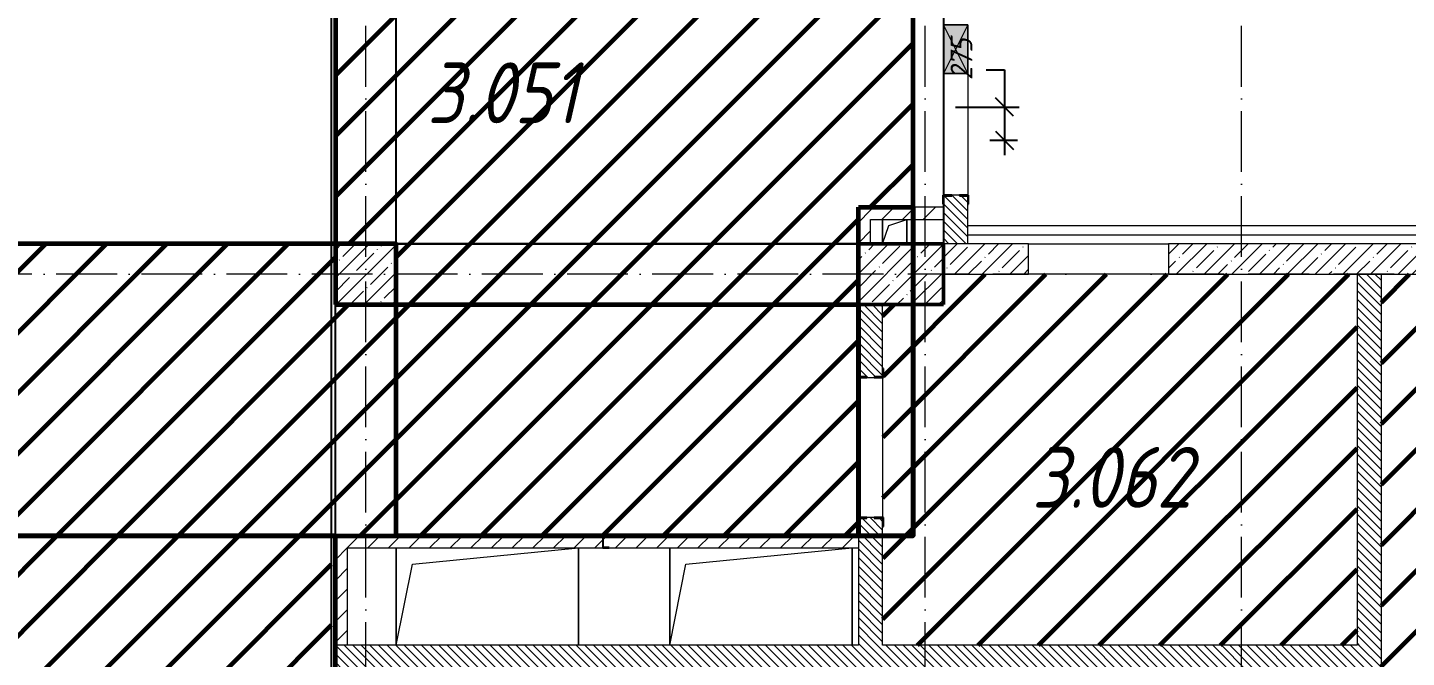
# Model space of a CAD drawing. Header units: millimetres. Extents: x -606178 to 312196, y -19338 to 632709.
# Drawn here: x -133645 to -122309, y 481125 to 486303 of the extents above; entities that cross this region are included whole.
import ezdxf

# ---------------------------------------------------------------- set-up
doc = ezdxf.new("R2010")
doc.units = ezdxf.units.MM
doc.linetypes.add('50_200_ШТРИХ_1Т_ш5_п1_п1_', pattern=[700, 500, -100, 0, -100])
for name, color, linetype, lineweight in [('6.4.1) Окр пт с инж. ПТ2.16', 3, 'Continuous', 60), ('6.4.5) Окр пт с инж. ПТ1.1', 230, 'Continuous', 60), ('A-____-____-DIMS', 7, 'Continuous', 9), ('A-DETL-____-OTLN-4', 7, 'Continuous', 18), ('A-DETL-GENF-OTLN', 7, 'Continuous', 9), ('A-FLOR-____-OTLN', 7, 'Continuous', 9), ('A-GENM-____-MCUT', 7, 'Continuous', 25), ('A-GENM-____-OTLN', 7, 'Continuous', 9), ('A-GENM-____-OTLN-1', 7, 'Continuous', 25), ('A-GLAZ-____-OTLN', 7, 'Continuous', 9), ('A-WALL-____-MCUT-1', 7, 'Continuous', 9), ('A-WALL-____-MCUT-3', 7, 'Continuous', 9), ('A-WALL-____-OTLN', 7, 'Continuous', 9), ('A-WALL-____-PATT-1', 7, 'Continuous', 9), ('A-WALL-FNSH-MCUT-1', 7, 'Continuous', 9), ('I-WALL-____-OTLN', 7, 'Continuous', 9), ('S-COLS-____-MCUT', 7, 'Continuous', 50), ('S-COLS-____-OTLN', 7, 'Continuous', 9), ('S-GRID-____-OTLN-1', 7, '50_200_ШТРИХ_1Т_ш5_п1_п1_', 9), ('Марки помещений', 7, 'Continuous', 9)]:
    doc.layers.add(name, color=color, linetype=linetype, lineweight=lineweight)
doc.styles.add('ISOCPEUR_I_10', font='isocpeui.ttf', dxfattribs={"width": 0.9, "height": 180})
doc.styles.add('ISOCPEUR_I_2', font='isocpeui.ttf', dxfattribs={"width": 0.85, "height": 2.3})
doc.dimstyles.new('ISO-1_8_0_9К_СРЕДНИЙ_Кладочные_4', dxfattribs={"dimscale": 304.8, "dimtxt": 179.276612, "dimasz": 0.492126, "dimexe": 0.393701, "dimexo": 0, "dimgap": 0, "dimtad": 1, "dimdec": 3, "dimrnd": 0.001, "dimdsep": 46, "dimtxsty": 'ISOCPEUR_I_10', "dimblk1": 'OBLIQUE', "dimblk2": 'OBLIQUE', "dimsah": 1, "dimcen": 0.09, "dimdle": 0.393701, "dimazin": 0, "dimtfac": 1, "dimtdec": 4, "dimtix": 1, "dimtmove": 1, "dimatfit": 3, "dimfxl": 1, "dimtvp": 1, "dimtolj": 1, "dimtzin": 0, "dimarcsym": 2})
pattern_1 = [(135, (-140714.89, 451794.26), (-35.35534, -35.35534), [])]
pattern_2 = [(45, (-140714.89, 451794.26), (-84.8528, 84.8528), [])]

# ---------------------------------------------------------------- blocks, each defined once
blk = doc.blocks.new('BSC_Колонна _Прямоугольная - 500х500-25976076-АР1_План отверстий 3 этажа в осях 1-64_А-ГГ')
at = {"layer": 'S-COLS-____-OTLN'}
h = blk.add_hatch(dxfattribs=at)
h.set_pattern_fill('FP_39', color=256, style=0, pattern_type=2)
h.set_pattern_definition([(45, (-9850, -32481.04), (-114.04925, 114.04925), []), (45, (-9735.95, -32481.04), (-114.04925, 114.04925), [201.613, -40.323, 3.353, -36.97])])
h.paths.add_polyline_path([(-250, -250), (250, -250), (250, 250), (-250, 250)], flags=0)
at = {"layer": 'S-COLS-____-MCUT'}
for p, q in [((250, 250), (-250, 250)), ((-250, 250), (-250, -250)), ((250, -250), (250, 250)), ((-250, -250), (250, -250))]:
    blk.add_line(p, q, dxfattribs=at)
blk = doc.blocks.new('BSC_Колонна _Прямоугольная - 500х700-V9-АР1_План отверстий 3 этажа в осях 1-64_А-ГГ')
at = {"layer": 'S-COLS-____-OTLN'}
h = blk.add_hatch(dxfattribs=at)
h.set_pattern_fill('FP_43', color=256, style=0, pattern_type=2)
h.set_pattern_definition([(315, (-32481.04, 14250), (114.04925, 114.04925), []), (315, (-32481.04, 14135.95), (114.04925, 114.04925), [201.613, -40.323, 3.353, -36.97])])
h.paths.add_polyline_path([(-250, 350), (-250, -350), (250, -350), (250, 350)], flags=0)
at = {"layer": 'S-COLS-____-MCUT'}
for p, q in [((250, 350), (-250, 350)), ((-250, 350), (-250, -350)), ((250, -350), (250, 350)), ((-250, -350), (250, -350))]:
    blk.add_line(p, q, dxfattribs=at)
blk = doc.blocks.new('154_Стойка_СКБ_Уголок - СМ-2180_200-28268025-АР1_План отверстий 3 этажа в осях 1-64_А-ГГ')
at = {"layer": 'A-GENM-____-MCUT'}
for p, q in [((125, 156), (125, 81)), ((200, 156), (125, 156)), ((131, 81), (131, 150)), ((131, 150), (200, 150)), ((200, 150), (200, 156)), ((125, 81), (131, 81)), ((131, 19), (125, 19)), ((125, 19), (125, -56)), ((131, -50), (131, 19)), ((125, -56), (200, -56)), ((200, -50), (131, -50)), ((200, -56), (200, -50))]:
    blk.add_line(p, q, dxfattribs=at)
blk = doc.blocks.new('Фахверк_СКБ_Уголок - 200_3960-28268576-АР1_План отверстий 3 этажа в осях 1-64_А-ГГ')
at = {"layer": 'A-GENM-____-MCUT'}
for p, q in [((200, 156), (125, 156)), ((125, 156), (125, 81)), ((131, 81), (131, 150)), ((131, 150), (200, 150)), ((200, 150), (200, 156)), ((125, 81), (131, 81)), ((131, 19), (125, 19)), ((125, 19), (125, -56)), ((131, -50), (131, 19)), ((125, -56), (200, -56)), ((200, -50), (131, -50)), ((200, -56), (200, -50))]:
    blk.add_line(p, q, dxfattribs=at)
blk = doc.blocks.new('154_Фахверк_СКБ_Швеллер - Тип_100_3960-28318856-АР1_План отверстий 3 этажа в осях 1-64_А-ГГ')
at = {"layer": 'A-GENM-____-MCUT'}
for p, q in [((175, 50), (125, 50)), ((125, 50), (125, -50)), ((128, 47), (175, 47)), ((128, -47), (128, 47)), ((175, 47), (175, 50)), ((125, -50), (175, -50)), ((175, -47), (128, -47)), ((175, -50), (175, -47))]:
    blk.add_line(p, q, dxfattribs=at)
blk = doc.blocks.new('AR_Отверстие прямоугольное _в плите_ - AR_Отверстие прямоугольное _в плите_-V202-АР1_План отверстий 3 этажа в осях 1-64_А-ГГ')
at = {"layer": 'A-GENM-____-OTLN'}
for p, q in [((-100, 100), (-100, -100)), ((-100, -100), (-50, 50)), ((-50, 50), (100, 100)), ((100, -100), (100, 100))]:
    blk.add_line(p, q, dxfattribs=at)
blk = doc.blocks.new('AR_Отверстие прямоугольное _в плите_ - AR_Отверстие прямоугольное _в плите_-30552723-АР1_План отверстий 3 этажа в осях 1-64_А-ГГ')
at = {"layer": 'A-GENM-____-OTLN'}
for p, q in [((-750, 400), (-750, -400)), ((-617, 267), (750, 400)), ((750, -400), (750, 400)), ((-750, -400), (-617, 267))]:
    blk.add_line(p, q, dxfattribs=at)
blk = doc.blocks.new('AR_Отверстие прямоугольное _в стене__БезПР - AR_Отверстие прямоугольное _в стене__БезПР-36428632-АР1_План отверстий 3 этажа в осях 1-64_А-ГГ')
at = {"layer": 'A-GLAZ-____-OTLN'}
blk.add_hatch(color=256, dxfattribs=at).paths.add_polyline_path([(-200, -100), (200, -100), (200, 100), (-200, 100)], flags=0)
at = {"layer": 'A-DETL-GENF-OTLN'}
for p, q in [((-200, -100), (-200, 100)), ((-200, 100), (200, 100)), ((200, 100), (-200, -100)), ((-200, 100), (200, -100)), ((200, 100), (-200, 100)), ((-200, 100), (-200, -100)), ((200, 100), (200, -100)), ((200, -100), (200, 100)), ((200, -100), (-200, -100)), ((-200, -100), (200, -100))]:
    blk.add_line(p, q, dxfattribs=at)
at = {"layer": 'A-GLAZ-____-OTLN'}
blk.add_line((200, 100), (-200, 100), dxfattribs=at)
blk = doc.blocks.new('_Oblique')
at = {"color": 0, "linetype": 'ByBlock', "lineweight": -2}
blk.add_line((-0.5, -0.5), (0.5, 0.5), dxfattribs=at)
blk = doc.blocks.new('*D5202')
at = {"layer": 'A-____-____-DIMS', "color": 0, "lineweight": -2, "transparency": 16777216}
for p, q in [((-125763, 485956), (-125613, 485956)), ((-125613, 485956), (-125613, 485650)), ((-125613, 485770), (-125613, 485255)), ((-126015, 485650), (-125493, 485650)), ((-125507, 485375), (-125733, 485375))]:
    blk.add_line(p, q, dxfattribs=at)
at = {"layer": 'Defpoints', "color": 0, "transparency": 16777216}
for p in [(-126015, 485650), (-125613, 485375), (-125507, 485375)]:
    blk.add_point(p, dxfattribs=at)
at = {"layer": 'A-____-____-DIMS', "color": 0, "lineweight": -2, "transparency": 16777216, "xscale": 150, "yscale": 150, "zscale": 150}
for p, rotation in [((-125613, 485650), 90), ((-125613, 485375), 270)]:
    blk.add_blockref('_Oblique', p, dxfattribs=dict(at, rotation=rotation))
at = {"layer": 'A-____-____-DIMS', "color": 0, "transparency": 16777216, "insert": (-126057, 485871), "char_height": 180, "width": 409.58, "attachment_point": 1, "rotation": 90, "line_spacing_factor": 1.149209, "style": 'ISOCPEUR_I_10'}
blk.add_mtext('\\A1;275', dxfattribs=at)

msp = doc.modelspace()

# ---------------------------------------------------------------- hatches: boundary and pattern name
at = {"layer": '6.4.1) Окр пт с инж. ПТ2.16'}
h = msp.add_hatch(dxfattribs=at)
h.set_pattern_fill('ANSI31', color=256, scale=111)
h.paths.add_polyline_path([(-126814.891, 484825.3011), (-126364.891, 484825.3011), (-126364.891, 486725.3011), (-126814.891, 486725.3011), (-126814.891, 489043.3075), (-131114.891, 489043.3075), (-131114.891, 484525.3011), (-130614.891, 484525.3011), (-130614.891, 484025.3011), (-126814.891, 484025.3011), (-126814.891, 484525.3011)])
h.paths.add_polyline_path([(-126820.891, 483425.3011), (-126820.891, 483500.3011), (-126818.5136, 484025.3011), (-130614.891, 484025.3011), (-130614.891, 482125.3011), (-126814.891, 482125.3011), (-126814.891, 482200.3011), (-126820.891, 482200.3011), (-126820.891, 482275.3011), (-126818.1851, 483425.3011)])
h.paths.add_polyline_path([(-130614.891, 484025.3011), (-131114.891, 484025.3011), (-131114.891, 484525.3011), (-135114.891, 484525.3011), (-135114.891, 484025.3011), (-135114.891, 482125.3011), (-130614.891, 482125.3011)])
h = msp.add_hatch(dxfattribs=at)
h.set_pattern_fill('ANSI31', color=256, scale=111)
h.paths.add_polyline_path([(-122714.891, 484275.3011), (-124264.891, 484275.3011), (-125414.891, 484275.3011), (-126114.891, 484275.3011), (-126114.891, 484025.3011), (-126614.891, 484025.3011), (-126614.891, 483500.3011), (-126608.891, 483500.3011), (-126608.891, 483425.3011), (-126614.891, 482275.3011), (-126608.891, 482275.3011), (-126608.891, 482200.3011), (-126614.891, 481225.3011), (-122714.891, 481225.3011)])
h = msp.add_hatch(dxfattribs=at)
h.set_pattern_fill('ANSI31', color=256, scale=111)
h.paths.add_polyline_path([(-131145.212, 482125.3011), (-135114.891, 482125.3011), (-135114.891, 482000.3011), (-135108.891, 482000.3011), (-135108.891, 481931.3011), (-135108.891, 481925.3011), (-135108.891, 481850.3011), (-135110.1394, 477600.3011), (-135108.891, 477600.3011), (-135108.891, 477525.3011), (-135108.891, 477519.3011), (-135108.891, 477450.3011), (-135109.2654, 476450.3011), (-135108.891, 476450.3011), (-135108.891, 476381.3011), (-135108.891, 476375.3011), (-135108.891, 476300.3011), (-135109.859, 473900.3011), (-135108.891, 473900.3011), (-135108.891, 473825.3011), (-135108.891, 473819.3011), (-135108.891, 473750.3011), (-135109.3778, 472750.3011), (-135108.891, 472750.3011), (-135108.891, 472681.3011), (-135108.891, 472675.3011), (-135108.891, 472600.3011), (-135109.8574, 470800.3011), (-135108.891, 470800.3011), (-135108.891, 470725.3011), (-135108.891, 470719.3011), (-135108.891, 470650.3011), (-135109.3788, 469900.3011), (-135108.891, 469900.3011), (-135108.891, 469831.3011), (-135108.891, 469825.3011), (-135108.891, 469750.3011), (-135109.4315, 469000.3011), (-135108.891, 469000.3011), (-135108.891, 468925.3011), (-135109.451, 468225.3011), (-135108.891, 468225.3011), (-135108.891, 468150.3011), (-135108.9349, 468100.3011), (-135108.891, 468100.3011), (-135108.891, 468025.3011), (-135109.4507, 467400.3011), (-135108.891, 467400.3011), (-135108.891, 467331.3011), (-135108.891, 467325.3011), (-135108.891, 467250.3011), (-135110.6631, 465500.3011), (-135108.891, 465500.3011), (-135108.891, 465425.3011), (-135111.3788, 463725.3011), (-135108.891, 463725.3011), (-135108.891, 463650.3011), (-135109.2781, 463500.3011), (-135108.891, 463500.3011), (-135108.891, 463425.3011), (-135110.891, 462725.3011), (-135108.891, 462725.3011), (-135108.891, 462650.3011), (-135109.1174, 462600.3011), (-135108.891, 462600.3011), (-135108.891, 462525.3011), (-135114.391, 461425.3011), (-131145.212, 461425.3011), (-131145.212, 469025.3011), (-131714.891, 469025.3011), (-131714.891, 469279.3011), (-131714.891, 469325.3011), (-131714.891, 470025.3011), (-131714.891, 470071.3011), (-131714.891, 470410.3011), (-131714.891, 470560.3011), (-131714.891, 470975.3011), (-131714.891, 472075.3011), (-131714.891, 472125.3011), (-131714.891, 472225.3011), (-131145.212, 472225.3011), (-131145.212, 474825.3011), (-131614.891, 474825.3011), (-131514.891, 475675.3011), (-131145.212, 475767.7209), (-131145.212, 476717.4668), (-131514.891, 476625.0471), (-131614.891, 476025.0471), (-131614.891, 476725.0471), (-131145.212, 476725.0471), (-131145.212, 477425.3011), (-131614.891, 477425.3011), (-131614.891, 478025.3011), (-131145.212, 478025.3011)])
h.paths.add_polyline_path([(-131114.891, 463425.3011), (-135114.891, 463425.3011), (-135114.891, 467943.3075), (-131114.891, 467943.3075)])
at = {"layer": '6.4.5) Окр пт с инж. ПТ1.1'}
h = msp.add_hatch(dxfattribs=at)
h.set_pattern_fill('ANSI31', color=256, scale=111)
h.paths.add_polyline_path([(-125664.891, 477325.3011), (-130914.891, 477325.3011), (-130914.891, 474825.3011), (-130614.891, 474825.3011), (-130614.891, 474325.3011), (-130914.891, 474325.3011), (-130914.891, 469525.3011), (-130584.5699, 469525.3011), (-130584.5699, 469025.3011), (-130914.891, 469025.3011), (-130914.891, 466225.3011), (-130584.5699, 466225.3011), (-130584.5699, 465725.3011), (-130914.891, 465725.3011), (-130914.891, 463675.3011), (-125664.891, 463675.3011)])
h.paths.add_polyline_path([(-126964.891, 474325.3011), (-126964.891, 474825.3011), (-126264.891, 474825.3011), (-126264.891, 474325.3011)], flags=16)
h.paths.add_polyline_path([(-126964.891, 469525.3011), (-126264.891, 469525.3011), (-126264.891, 469025.3011), (-126964.891, 469025.3011)], flags=16)
h.paths.add_polyline_path([(-126964.891, 466225.3011), (-126264.891, 466225.3011), (-126264.891, 465725.3011), (-126964.891, 465725.3011)], flags=16)
h.paths.add_polyline_path([(-123514.891, 478125.3011), (-125664.891, 478125.3011), (-125664.891, 463675.3011), (-123514.891, 463675.3011)])
h.paths.add_polyline_path([(-117414.891, 474325.3011), (-117864.891, 474325.3011), (-117864.891, 474825.3011), (-117414.891, 474825.3011), (-117414.891, 478025.3011), (-123514.891, 478025.3011), (-123514.891, 468626.4371), (-117414.891, 468626.4371), (-117414.891, 469025.3011), (-117864.891, 469025.3011), (-117864.891, 469525.3011), (-117414.891, 469525.3011)])
h.paths.add_polyline_path([(-117864.891, 478525.3011), (-122514.891, 478525.3011), (-122514.891, 478025.3011), (-117864.891, 478025.3011)])
h.paths.add_polyline_path([(-122514.891, 481025.3011), (-126264.891, 481025.3011), (-126264.891, 478125.3011), (-122514.891, 478125.3011), (-122514.891, 478525.3011)])
h.paths.add_polyline_path([(-117414.891, 484275.3011), (-122514.891, 484275.3011), (-122514.891, 478525.3011), (-117864.891, 478525.3011), (-117414.891, 478525.3011)])
at = {"layer": 'A-WALL-____-PATT-1'}
h = msp.add_hatch(dxfattribs=at)
h.set_pattern_fill('FP_6', color=256, style=0, pattern_type=2)
h.set_pattern_definition(pattern_1)
h.paths.add_polyline_path([(-126114.891, 484525.3011), (-125914.891, 484525.3011), (-125914.891, 484919.3011), (-125983.891, 484919.3011), (-125983.891, 484925.3011), (-126045.891, 484925.3011), (-126045.891, 484919.3011), (-126114.891, 484919.3011), (-126114.891, 484850.3011)], flags=0)
h.paths.add_polyline_path([(-125983.891, 486625.3011), (-125983.891, 486631.3011), (-125914.891, 486631.3011), (-125914.891, 492975.3011), (-126114.891, 492975.3011), (-126114.702, 486631.3011), (-126045.891, 486631.3011), (-126045.891, 486625.3011)], flags=0)
h = msp.add_hatch(dxfattribs=at)
h.set_pattern_fill('FP_4', color=256, style=0, pattern_type=2)
h.set_pattern_definition(pattern_2)
h.paths.add_polyline_path([(-126714.891, 484525.3011), (-126714.891, 484825.3011), (-126814.891, 484825.3011), (-126814.891, 484525.3011)], flags=0)
h = msp.add_hatch(dxfattribs=at)
h.set_pattern_fill('FP_4', color=256, style=0, pattern_type=2)
h.set_pattern_definition(pattern_2)
h.paths.add_polyline_path([(-126114.891, 484725.3011), (-126114.891, 484825.3011), (-126714.891, 484825.3011), (-126714.891, 484725.3011), (-126588.8536, 484725.3011)], flags=0)
h = msp.add_hatch(dxfattribs=at)
h.set_pattern_fill('FP_38', color=256, style=0, pattern_type=2)
h.set_pattern_definition([(45, (-140714.89, 451794.26), (-114.04925, 114.04925), []), (45, (-140600.84, 451794.26), (-114.04925, 114.04925), [201.612, -40.322, 3.353, -36.97])])
h.paths.add_polyline_path([(-117864.891, 484275.3011), (-117864.891, 484525.3011), (-124264.891, 484525.3011), (-124264.891, 484275.3011), (-119518.9964, 484275.3011)], flags=0)
h.paths.add_polyline_path([(-125414.891, 484275.3011), (-125414.891, 484525.3011), (-126114.891, 484525.3011), (-126114.891, 484275.3011)], flags=0)
h = msp.add_hatch(dxfattribs=at)
h.set_pattern_fill('FP_6', color=256, style=0, pattern_type=2)
h.set_pattern_definition(pattern_1)
h.paths.add_polyline_path([(-122514.891, 481225.3011), (-122514.891, 484275.3011), (-122714.891, 484275.3011), (-122714.891, 481225.3011)], flags=0)
h = msp.add_hatch(dxfattribs=at)
h.set_pattern_fill('FP_6', color=256, style=0, pattern_type=2)
h.set_pattern_definition(pattern_1)
h.paths.add_polyline_path([(-126683.891, 481225.3011), (-126614.891, 481225.3011), (-126616.0338, 482269.3011), (-126683.891, 482269.3011), (-126683.891, 482275.3011), (-126745.891, 482275.3011), (-126745.891, 482269.3011), (-126814.891, 482269.3011), (-126814.891, 481225.3011)], flags=0)
h.paths.add_polyline_path([(-126745.891, 483425.3011), (-126683.891, 483425.3011), (-126683.891, 483431.3011), (-126614.891, 483431.3011), (-126614.891, 484025.3011), (-126814.891, 484025.3011), (-126814.891, 483431.3011), (-126745.891, 483431.3011)], flags=0)
h = msp.add_hatch(dxfattribs=at)
h.set_pattern_fill('FP_4', color=256, style=0, pattern_type=2)
h.set_pattern_definition(pattern_2)
h.paths.add_polyline_path([(-130123.7821, 482025.3011), (-128914.891, 482025.3011), (-128914.891, 482125.3011), (-131114.891, 482125.3011), (-131114.891, 482025.3011), (-131014.891, 482025.3011)], flags=0)
h.paths.add_polyline_path([(-128356.3179, 482025.3011), (-126814.891, 482025.3011), (-126814.891, 482125.3011), (-128864.891, 482125.3011), (-128864.891, 482122.3011), (-128911.891, 482122.3011), (-128911.891, 482028.3011), (-128864.891, 482028.3011), (-128864.891, 482025.3011)], flags=0)
h = msp.add_hatch(dxfattribs=at)
h.set_pattern_fill('FP_4', color=256, style=0, pattern_type=2)
h.set_pattern_definition(pattern_2)
h.paths.add_polyline_path([(-131014.891, 481225.3011), (-131014.891, 482025.3011), (-131114.891, 482025.3011), (-131114.891, 481225.3011)], flags=0)
h = msp.add_hatch(dxfattribs=at)
h.set_pattern_fill('FP_6', color=256, style=0, pattern_type=2)
h.set_pattern_definition(pattern_1)
h.paths.add_polyline_path([(-122514.891, 481025.3011), (-122514.891, 481225.3011), (-131114.891, 481225.3011), (-131114.891, 481025.3011), (-123053.925, 481025.3011)], flags=0)

# ---------------------------------------------------------------- linework, layer by layer
for points in [[(-130614.891, 499275.3011), (-126114.891, 499275.3011), (-126114.891, 484525.3011), (-130614.891, 484525.3011)], [(-135114.891, 461325.3011), (-131145.212, 461325.3011), (-131145.212, 493175.3011), (-135114.891, 493175.3011)], [(-131114.891, 484525.3011), (-126814.891, 484525.3011), (-126814.891, 482125.3011), (-131114.891, 482125.3011)]]:
    msp.add_lwpolyline(points, close=True)
at = {"layer": '6.4.1) Окр пт с инж. ПТ2.16'}
for points in [[(-135114.891, 482125.3011), (-126364.891, 482125.3011), (-126364.891, 499275.3011), (-135114.891, 499275.3011)], [(-131114.891, 484525.3011), (-135114.891, 484525.3011), (-135114.891, 489043.3075), (-131114.891, 489043.3075)], [(-126814.891, 484825.3011), (-126364.891, 484825.3011), (-126364.891, 482125.3011), (-126814.891, 482125.3011)], [(-131114.891, 484025.3011), (-130614.891, 484025.3011), (-130614.891, 484525.3011), (-131114.891, 484525.3011)], [(-130614.891, 484025.3011), (-126814.891, 484025.3011), (-126814.891, 482125.3011), (-130614.891, 482125.3011)], [(-135114.891, 461425.3011), (-131114.891, 461425.3011), (-131114.891, 482125.3011), (-135114.891, 482125.3011)]]:
    msp.add_lwpolyline(points, close=True, dxfattribs=at)
at = {"layer": 'A-DETL-____-OTLN-4'}
for p, q in [((-125914.891, 484675.3011), (-118164.891, 484675.3011)), ((-125914.891, 484600.3011), (-118239.891, 484600.3011))]:
    msp.add_line(p, q, dxfattribs=at)
at = {"layer": 'A-FLOR-____-OTLN'}
for p, q in [((-126614.891, 484525.3011), (-126614.891, 484725.3011)), ((-126414.891, 484725.3011), (-126414.891, 484525.3011)), ((-130614.891, 481225.3011), (-130614.891, 482025.3011)), ((-129114.891, 482025.3011), (-129114.891, 481225.3011)), ((-128364.891, 481225.3011), (-128364.891, 482025.3011)), ((-126864.891, 482025.3011), (-126864.891, 481225.3011))]:
    msp.add_line(p, q, dxfattribs=at)
at = {"layer": 'A-WALL-____-MCUT-1'}
for p, q in [((-125414.891, 484525.3011), (-126114.891, 484525.3011)), ((-125414.891, 484275.3011), (-125414.891, 484525.3011)), ((-117864.891, 484525.3011), (-124264.891, 484525.3011)), ((-124264.891, 484525.3011), (-124264.891, 484275.3011)), ((-126114.891, 484275.3011), (-125414.891, 484275.3011)), ((-124264.891, 484275.3011), (-117864.891, 484275.3011))]:
    msp.add_line(p, q, dxfattribs=at)
at = {"layer": 'A-WALL-____-MCUT-3'}
for p, q in [((-125983.891, 484925.3011), (-126045.891, 484925.3011)), ((-126114.891, 484850.3011), (-126114.891, 484525.3011)), ((-125914.891, 484525.3011), (-125914.891, 484850.3011)), ((-122714.891, 484275.3011), (-122714.891, 481225.3011)), ((-122514.891, 481025.3011), (-122514.891, 484275.3011)), ((-126814.891, 484025.3011), (-126814.891, 483500.3011)), ((-126614.891, 483500.3011), (-126614.891, 484025.3011)), ((-126745.891, 483425.3011), (-126683.891, 483425.3011)), ((-126683.891, 482275.3011), (-126745.891, 482275.3011)), ((-126814.891, 482200.3011), (-126814.891, 481225.3011)), ((-126614.891, 481225.3011), (-126614.891, 482200.3011)), ((-126814.891, 481225.3011), (-131114.891, 481225.3011)), ((-131114.891, 481225.3011), (-131114.891, 480350.3011)), ((-122714.891, 481225.3011), (-126614.891, 481225.3011))]:
    msp.add_line(p, q, dxfattribs=at)
at = {"layer": 'A-WALL-____-OTLN'}
for p, q in [((-125414.891, 484525.3011), (-124264.891, 484525.3011)), ((-124264.891, 484275.3011), (-125414.891, 484275.3011))]:
    msp.add_line(p, q, dxfattribs=at)
at = {"layer": 'A-WALL-FNSH-MCUT-1'}
for p, q in [((-126814.891, 484825.3011), (-126814.891, 484525.3011)), ((-126114.891, 484825.3011), (-126814.891, 484825.3011)), ((-126714.891, 484525.3011), (-126714.891, 484725.3011)), ((-126714.891, 484725.3011), (-126114.891, 484725.3011)), ((-128914.891, 482125.3011), (-131114.891, 482125.3011)), ((-131114.891, 482125.3011), (-131114.891, 481225.3011)), ((-126814.891, 482125.3011), (-128864.891, 482125.3011)), ((-131014.891, 482025.3011), (-128914.891, 482025.3011)), ((-131014.891, 481225.3011), (-131014.891, 482025.3011)), ((-128864.891, 482025.3011), (-126814.891, 482025.3011))]:
    msp.add_line(p, q, dxfattribs=at)
at = {"layer": 'I-WALL-____-OTLN'}
for p, q in [((-126114.891, 484925.3011), (-126114.891, 485925.3011)), ((-125914.891, 485925.3011), (-125914.891, 484925.3011)), ((-126814.891, 482275.3011), (-126814.891, 483425.3011)), ((-126614.891, 483425.3011), (-126614.891, 482275.3011))]:
    msp.add_line(p, q, dxfattribs=at)
at = {"layer": 'S-GRID-____-OTLN-1'}
for p, q in [((-130864.891, 447311.6528), (-130864.891, 501675.2188)), ((-126264.891, 447311.6528), (-126264.891, 501675.2188)), ((-123664.891, 447311.6528), (-123664.891, 501675.2188)), ((-114007.1518, 484275.3011), (-145383.6612, 484275.3011))]:
    msp.add_line(p, q, dxfattribs=at)

# ---------------------------------------------------------------- block references
at = {"layer": 'A-GENM-____-OTLN'}
for name, p in [('AR_Отверстие прямоугольное _в плите_ - AR_Отверстие прямоугольное _в плите_-V202-АР1_План отверстий 3 этажа в осях 1-64_А-ГГ', (-126514.891, 484625.3011)), ('AR_Отверстие прямоугольное _в плите_ - AR_Отверстие прямоугольное _в плите_-30552723-АР1_План отверстий 3 этажа в осях 1-64_А-ГГ', (-129864.891, 481625.3011)), ('AR_Отверстие прямоугольное _в плите_ - AR_Отверстие прямоугольное _в плите_-30552723-АР1_План отверстий 3 этажа в осях 1-64_А-ГГ', (-127614.891, 481625.3011))]:
    msp.add_blockref(name, p, dxfattribs=at)
at = {"layer": 'A-GENM-____-OTLN-1'}
for name, p, rotation in [('Фахверк_СКБ_Уголок - 200_3960-28268576-АР1_План отверстий 3 этажа в осях 1-64_А-ГГ', (-126064.891, 485050.3011), 270.0000000000007), ('154_Стойка_СКБ_Уголок - СМ-2180_200-28268025-АР1_План отверстий 3 этажа в осях 1-64_А-ГГ', (-126664.891, 483300.3011), 90.00000000000071), ('154_Стойка_СКБ_Уголок - СМ-2180_200-28268025-АР1_План отверстий 3 этажа в осях 1-64_А-ГГ', (-126764.891, 482400.3011), 270.0000000000007)]:
    msp.add_blockref(name, p, dxfattribs=dict(at, rotation=rotation))
msp.add_blockref('154_Фахверк_СКБ_Швеллер - Тип_100_3960-28318856-АР1_План отверстий 3 этажа в осях 1-64_А-ГГ', (-129039.891, 482075.3011), dxfattribs=at)
at = {"layer": 'A-GLAZ-____-OTLN', "rotation": 270.0000000000007}
msp.add_blockref('AR_Отверстие прямоугольное _в стене__БезПР - AR_Отверстие прямоугольное _в стене__БезПР-36428632-АР1_План отверстий 3 этажа в осях 1-64_А-ГГ', (-126014.891, 486125.3011), dxfattribs=at)
at = {"layer": 'S-COLS-____-OTLN'}
msp.add_blockref('BSC_Колонна _Прямоугольная - 500х500-25976076-АР1_План отверстий 3 этажа в осях 1-64_А-ГГ', (-130864.891, 484275.3011), dxfattribs=at)
at = {"layer": 'S-COLS-____-OTLN', "rotation": 89.9999999999999}
msp.add_blockref('BSC_Колонна _Прямоугольная - 500х700-V9-АР1_План отверстий 3 этажа в осях 1-64_А-ГГ', (-126464.891, 484275.3011), dxfattribs=at)

# ---------------------------------------------------------------- texts
at = {"layer": 'Марки помещений', "char_height": 500, "width": 737.5525, "attachment_point": 1, "style": 'ISOCPEUR_I_2'}
for s, insert in [('3.051', (-130360.2313, 486016.6603)), ('3.062', (-125388.5666, 482855.7344))]:
    msp.add_mtext(s, dxfattribs=dict(at, insert=insert))

# ---------------------------------------------------------------- dimensions: what is measured, and where the dimension line sits
at = {"layer": 'A-____-____-DIMS'}
dim = msp.add_linear_dim(base=(-125612.9626, 485375.3011), p1=(-126014.891, 485650.3011), p2=(-125506.8966, 485375.3011), angle=90, dimstyle='ISO-1_8_0_9К_СРЕДНИЙ_Кладочные_4', override={"dimpost": '<>', "dimfxl": 577.653288}, dxfattribs=at)
dim.commit()
dim.dimension.update_dxf_attribs({"geometry": '*D5202', "text_midpoint": (-125728.1246, 485955.6678), "dimtype": 160, "text_rotation": 90})

doc.saveas('drawing.dxf')
